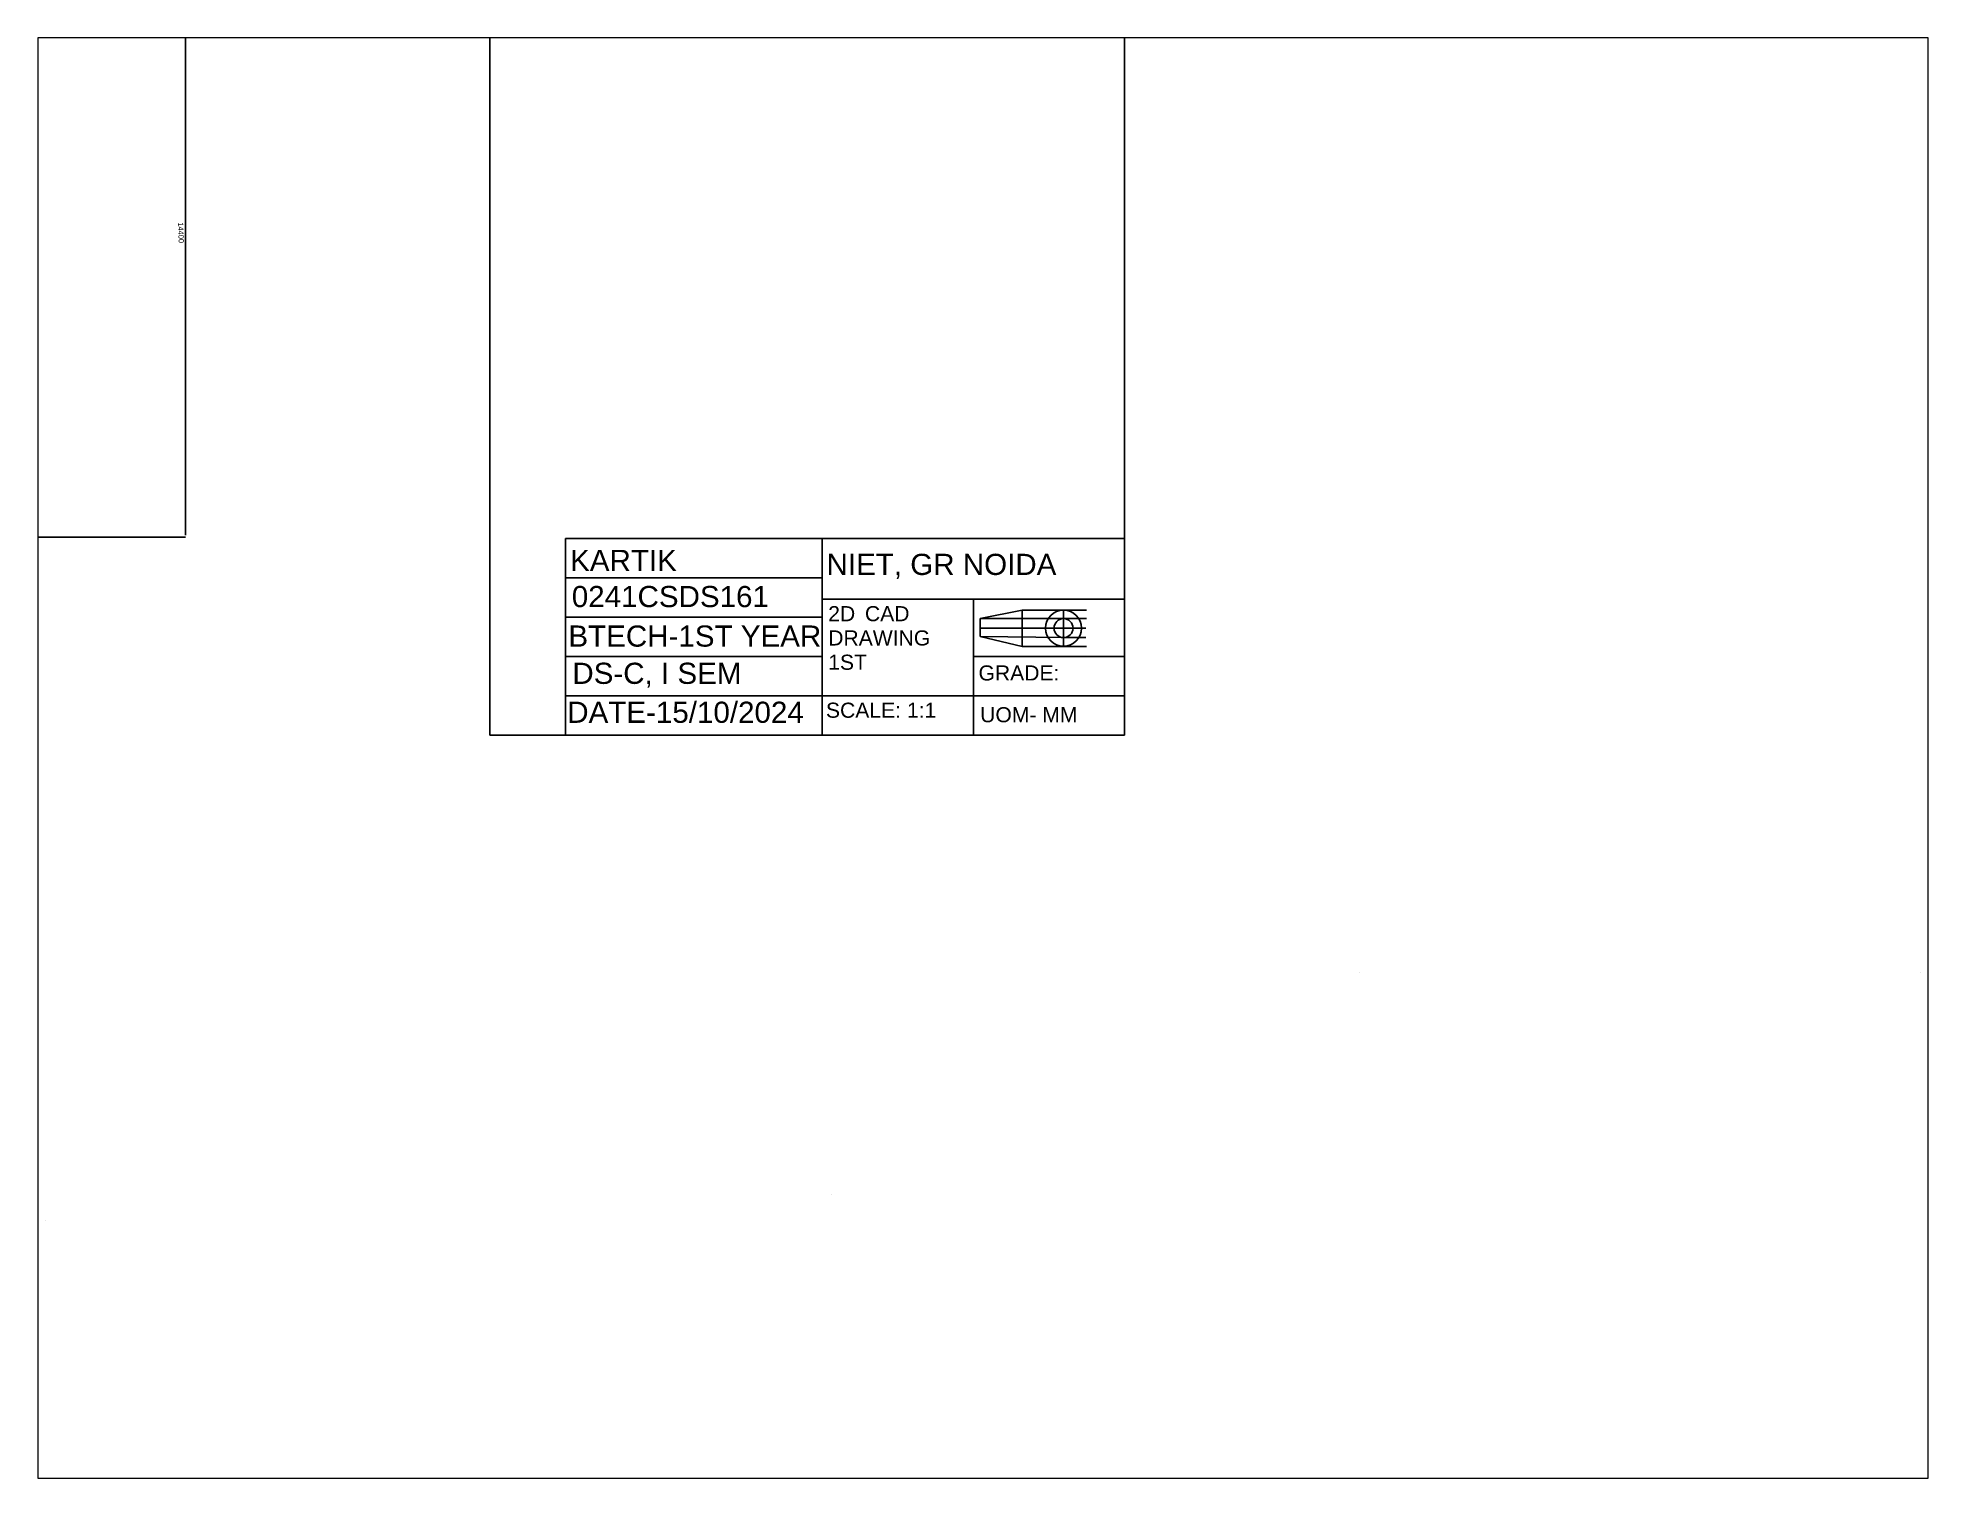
# Paper-space layout 'Layout1' of a CAD drawing. Header units: millimetres. Extents: x 1.05 to 9.45, y 0.8 to 7.2.
# The model-space entities are those that its viewports show. They can reach past a viewport. Long polylines and large blocks are cut down to what shows.
import ezdxf

# ---------------------------------------------------------------- set-up
doc = ezdxf.new("R2010")
doc.units = ezdxf.units.MM
doc.header["$MEASUREMENT"] = 0
doc.linetypes.add('CENTERX2', pattern=[4, 2.5, -0.5, 0.5, -0.5])
doc.styles.get("Standard").update_dxf_attribs({"font": 'arial.ttf'})

msp = doc.modelspace()

# ---------------------------------------------------------------- linework, layer by layer
at = {"linetype": 'CENTERX2'}
for p, q in [((-62.95, 624.73), (-62.95, 376.91)), ((37.76, 310.76), (37.76, 607.76)), ((247.76, 310.76), (247.76, 607.76)), ((-124.3, 376.27), (-62.95, 376.27)), ((247.76, 310.76), (37.76, 310.76)), ((247.76, 310.76), (247.76, 310.76))]:
    msp.add_line(p, q, dxfattribs=at)
for p, q in [((62.76, 375.76), (62.76, 310.76)), ((247.76, 375.76), (62.76, 375.76)), ((147.76, 310.76), (147.76, 375.76)), ((247.76, 310.76), (247.76, 375.76)), ((147.76, 362.76), (62.76, 362.76)), ((247.76, 355.76), (147.76, 355.76)), ((247.76, 355.76), (197.76, 355.76)), ((197.76, 336.76), (197.76, 355.76)), ((213.96, 352.11), (200.04, 349.29)), ((213.89, 340.01), (213.96, 352.11)), ((227.61, 352.11), (213.96, 352.11)), ((227.61, 352.11), (235.18, 352.11)), ((147.76, 349.76), (62.76, 349.76)), ((200.04, 346.14), (200.04, 349.29)), ((200.04, 349.29), (200.04, 343.37)), ((200.04, 343.37), (213.89, 340.01)), ((235.18, 340.05), (213.89, 340.01)), ((227.53, 343), (235.03, 343)), ((147.76, 336.76), (62.76, 336.76)), ((197.76, 310.76), (197.76, 336.76)), ((247.76, 336.76), (197.76, 336.76)), ((247.76, 323.76), (62.76, 323.76)), ((62.76, 310.76), (247.76, 310.76)), ((62.76, 310.76), (147.76, 310.76)), ((147.76, 310.76), (197.76, 310.76)), ((325.57, 232.12), (325.57, 232.12)), ((511.27, 232.12), (511.27, 232.12)), ((511.27, 232.12), (511.27, 232.12)), ((511.27, 232.12), (511.27, 232.12)), ((150.98, 158.76), (150.98, 158.76)), ((-109.36, 150.13), (-109.36, 150.13))]:
    msp.add_line(p, q)
at = {"color": 3, "linetype": 'CENTERX2'}
for p, q in [((227.61, 352.11), (227.61, 340.04)), ((200.04, 346.14), (235, 346.14))]:
    msp.add_line(p, q, dxfattribs=at)
at = {"color": 5, "linetype": 'CENTERX2'}
for p, q in [((200.04, 349.29), (235.18, 349.29)), ((227.61, 343), (200.04, 343.37))]:
    msp.add_line(p, q, dxfattribs=at)
for radius in [5.96, 3.14]:
    msp.add_circle((227.61, 346.14), radius)

# ---------------------------------------------------------------- texts
at = {"linetype": 'CENTERX2'}
msp.add_text('14400', height=1.762, rotation=272.38754, dxfattribs=at).set_placement((-65.45, 480.36))
at = {"color": 40, "true_color": 0xf8d731}
for s, height, p in [('KARTIK', 7, (64.33, 365.04)), ('NIET, GR NOIDA ', 7, (149.18, 363.73)), ('0241CSDS161', 7, (64.89, 353.09)), ('2D ', 5, (149.74, 348.42)), ('CAD', 5, (161.89, 348.42)), ('BTECH-1ST YEAR', 7, (63.77, 340.01)), ('DRAWING ', 5, (149.74, 340.39)), ('DS-C, I SEM', 7, (65.07, 327.69)), ('1ST ', 5, (149.74, 332.35)), ('GRADE:', 5, (199.46, 328.81)), ('DATE-15/10/2024', 7, (63.39, 314.8)), ('SCALE: 1:1', 5, (148.99, 316.48)), ('UOM- MM', 5, (200.02, 314.99))]:
    msp.add_text(s, height=height, dxfattribs=at).set_placement(p)

psp = doc.layouts.get("Layout1")

# ---------------------------------------------------------------- viewports
at = {"layer": '0'}
psp.add_viewport(center=(5.25, 4), size=(8.4, 6.4), view_center_point=(200.9546, 303.1672), view_height=476.580515, dxfattribs=at)

doc.saveas('drawing.dxf')
